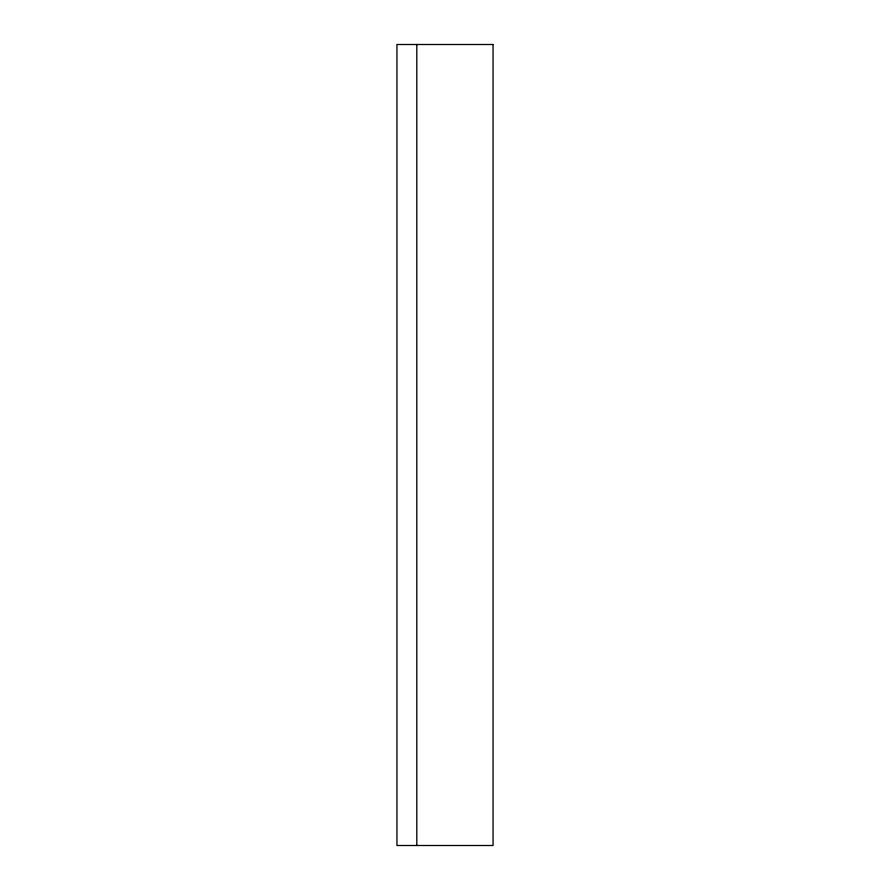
<?xml version="1.0" encoding="UTF-8"?>
<svg xmlns="http://www.w3.org/2000/svg" width="890" height="890" viewBox="0 0 890 890"><rect width="100%" height="100%" fill="white"/><g stroke="black" fill="none" stroke-linecap="round" stroke-linejoin="round"><path stroke-width="1.33" d="M416.809 44.5L416.809 845.5M493.06 44.5L396.94 44.5L396.94 845.5L493.06 845.5L493.06 44.5"/></g></svg>
